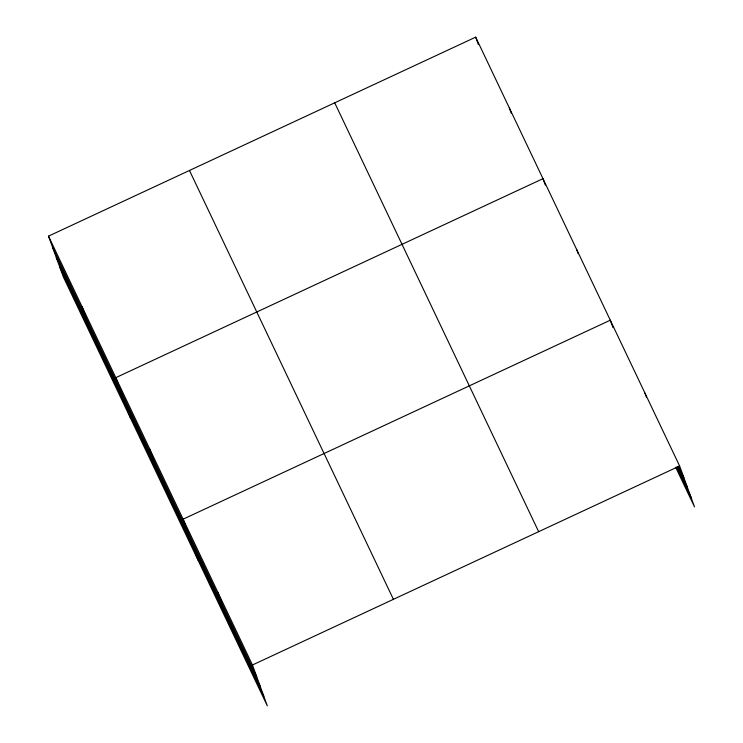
<?xml version="1.0" encoding="UTF-8"?>
<svg xmlns="http://www.w3.org/2000/svg" width="743" height="743" viewBox="0 0 743 743"><rect width="100%" height="100%" fill="white"/><g stroke="black" fill="none" stroke-linecap="round" stroke-linejoin="round"><path stroke-width="1.11" d="M48.499 236.135L252.444 664.994L267.313 705.85L63.378 276.99L48.499 236.135L475.687 37.15L679.622 466.01L694.501 506.865L675.675 467.291M252.444 664.994L679.622 466.01M678.452 466.298L683.904 477.749M677.495 466.53L687.396 487.362M676.641 467.05L690.999 497.262M334.712 102.813L538.656 531.672M189.474 170.472L393.418 599.332M52.781 247.883L256.716 676.743M56.273 257.487L260.217 686.346M59.877 267.387L263.821 696.247M644.952 393.103L646.512 397.375M613.003 327.672L610.291 320.196L183.103 519.181L197.972 560.036M576.633 249.434L578.193 253.707M545.316 185.081L542.984 178.673L115.806 377.658L130.675 418.513M509.336 107.911L511.277 113.252M475.687 37.15L478.408 44.626M217.773 592.087L222.046 603.836M149.454 448.419L153.727 460.168M82.157 306.896L86.429 318.645"/></g></svg>
